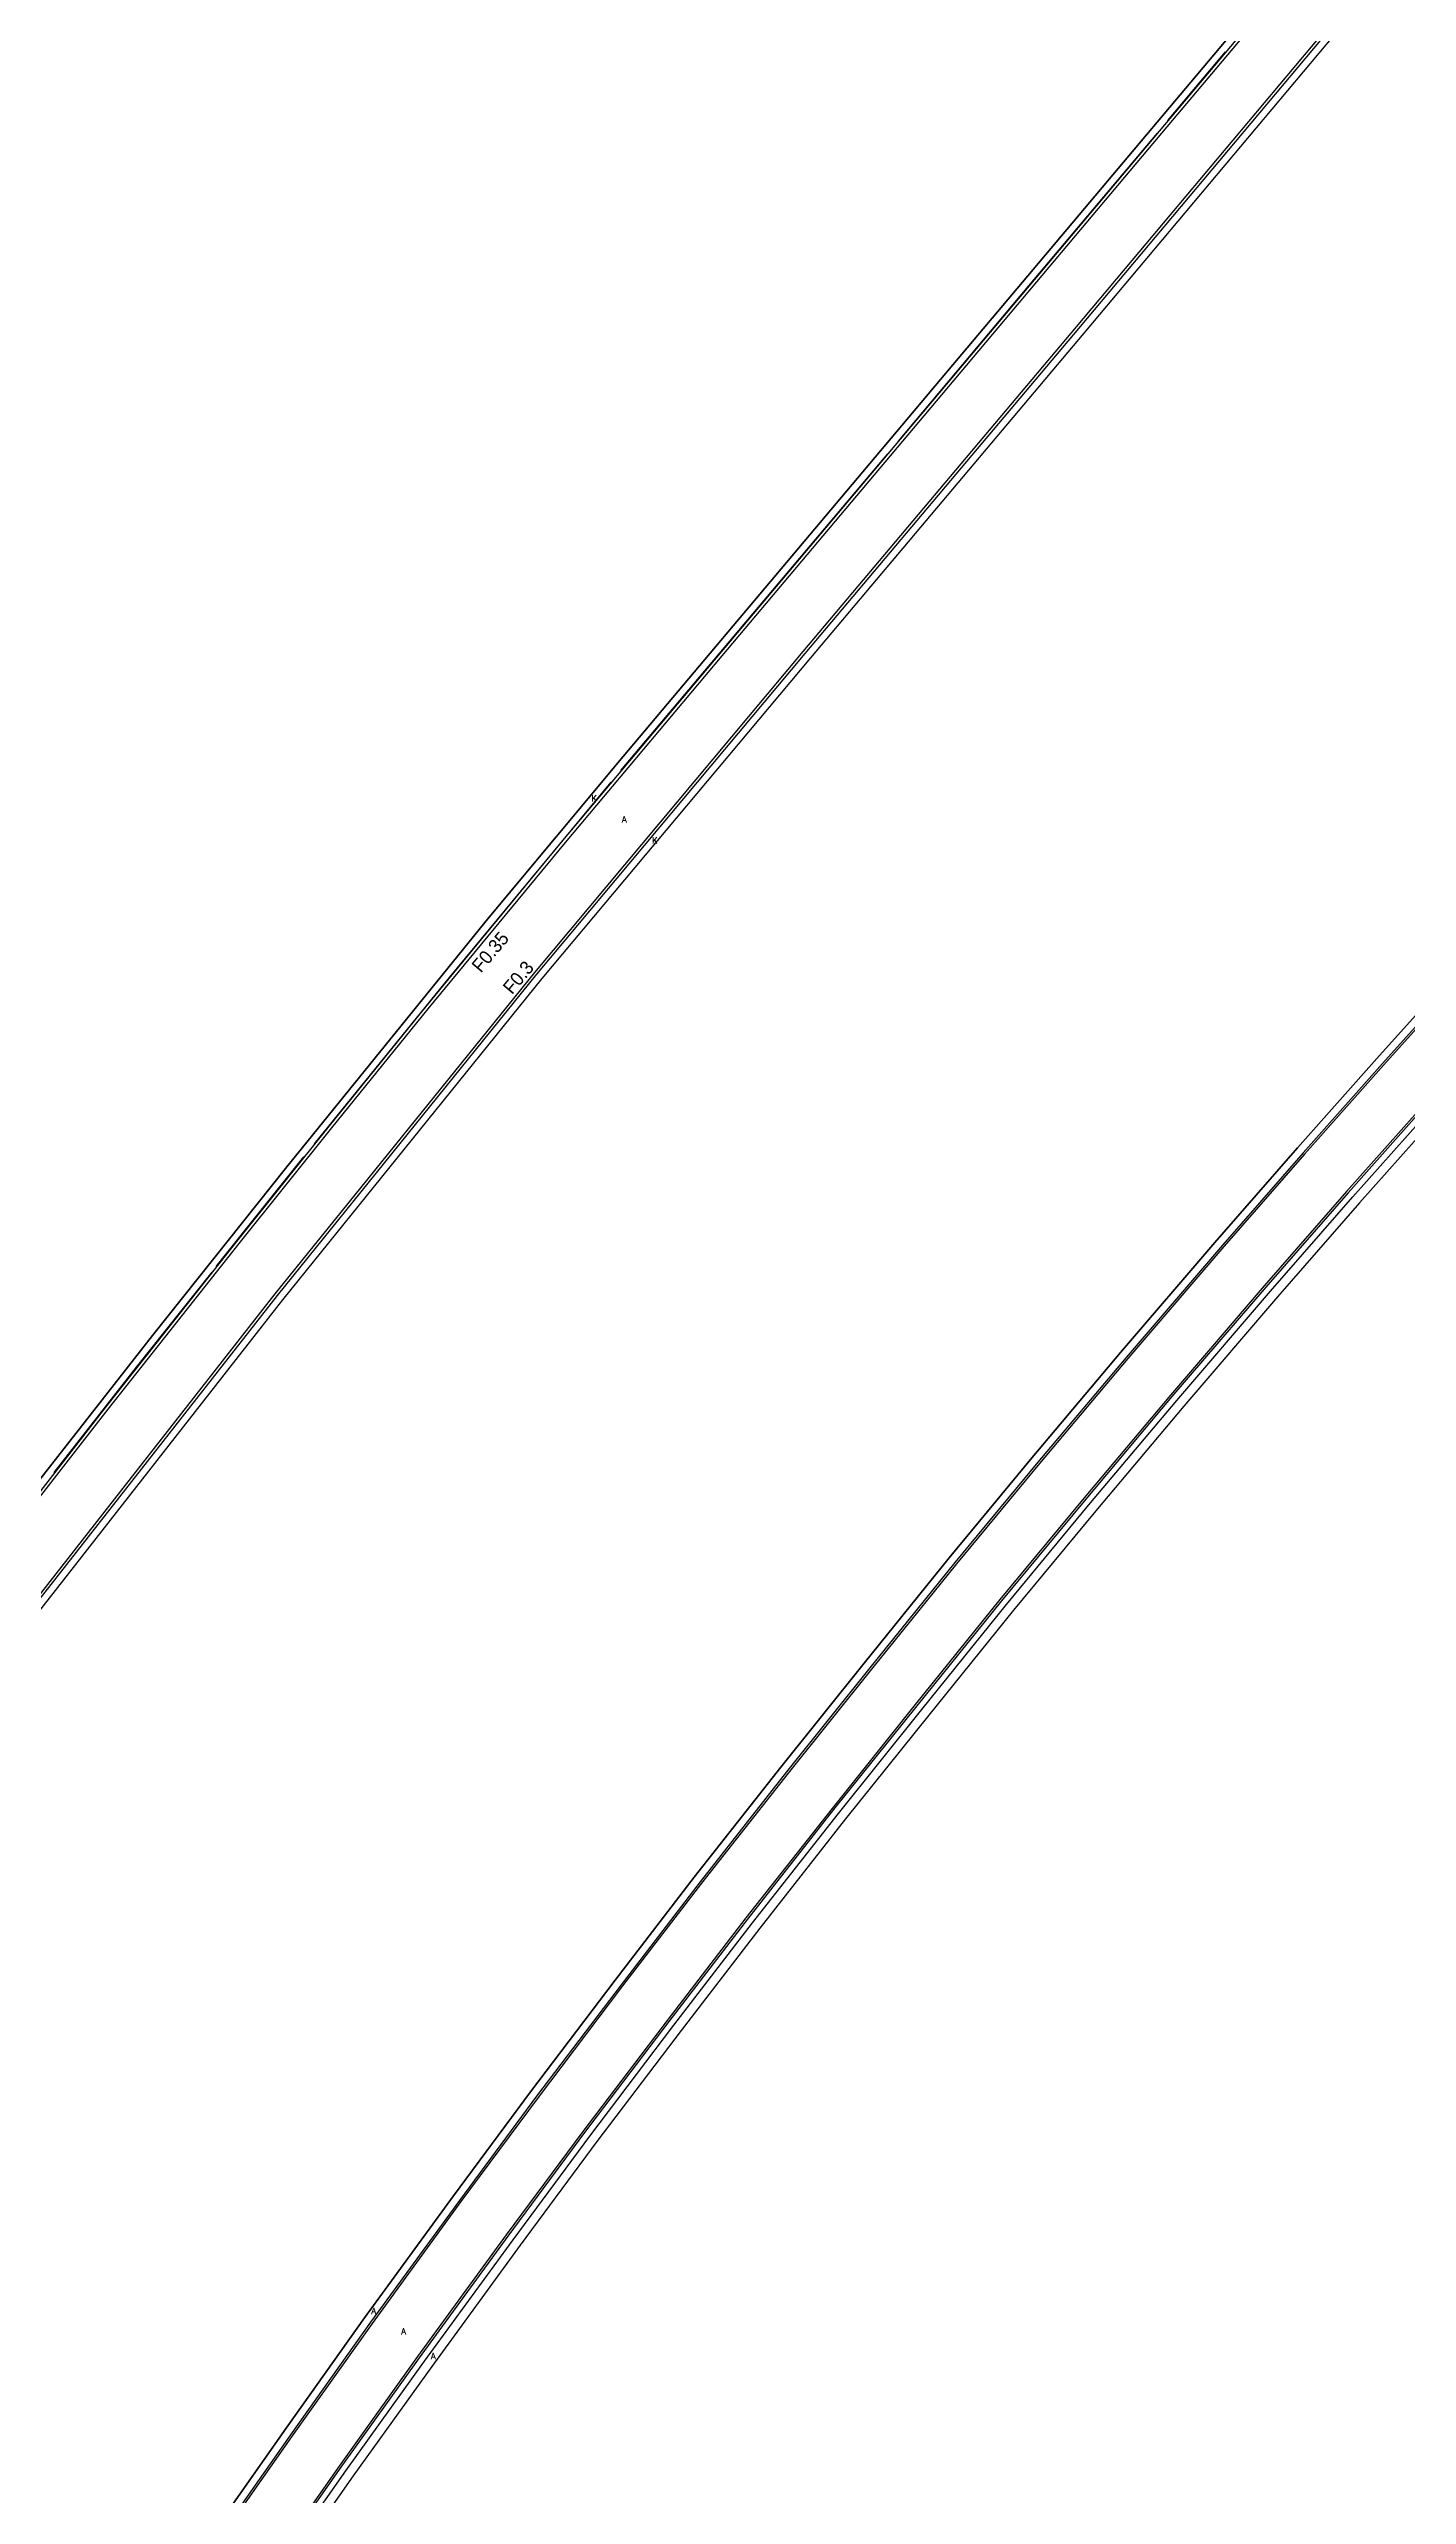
# Model space of a CAD drawing. Header units: metres. Extents: x -29069 to -12000, y -243240 to -120000.
# Drawn here: x -14241.7 to -14080.8, y -121162.1 to -120872.4 of the extents above; entities that cross this region are included whole.
import ezdxf

# ---------------------------------------------------------------- set-up
doc = ezdxf.new("R2010")
doc.units = ezdxf.units.M
doc.header["$LTSCALE"] = 2.5
for name, color, linetype in [('側溝・桝', 7, 'Continuous'), ('歩道・分離帯・安全施設', 7, 'Continuous'), ('舗装', 7, 'Continuous'), ('道路', 7, 'Continuous')]:
    doc.layers.add(name, color=color, linetype=linetype)
doc.styles.get("Standard").update_dxf_attribs({"font": ''})
doc.styles.add('YOKO_DECO', font='txt.shx', dxfattribs={"bigfont": 'extfont.shx'})
doc.styles.get('Standard').set_extended_font_data('@MS PGothic')

msp = doc.modelspace()

# ---------------------------------------------------------------- linework, layer by layer
at = {"layer": '側溝・桝'}
for points in [[(-14347.77, -121200), (-14333.4, -121178.95), (-14304.74, -121138.46), (-14275.83, -121098.99), (-14245.68, -121059.17), (-14214.9, -121019.83), (-14184.15, -120981.76), (-14152.33, -120943.75), (-14119.94, -120905.28), (-14088.38, -120867.69), (-14043.61, -120814.55), (-14005.09, -120768.91), (-13972.75, -120730.47), (-13953.37, -120707.52), (-13948.33, -120705.35), (-13935.45, -120690.05), (-13934.13, -120684.69), (-13908.32, -120654.11), (-13875.54, -120615.13), (-13862.81, -120600)], [(-14356.44, -121200), (-14349.82, -121190.32), (-14340.11, -121176.25), (-14330.79, -121162.88), (-14321.75, -121150.08), (-14306.8, -121129.22), (-14296.85, -121115.54), (-14289.83, -121106.02), (-14277.23, -121089.06), (-14265.44, -121073.4), (-14256.32, -121061.42), (-14248.11, -121050.72), (-14234.7, -121033.48), (-14219.17, -121013.86), (-14208.19, -121000.17), (-14196.77, -120986.07), (-14180.52, -120966.36), (-14161.94, -120944.24), (-14135.91, -120913.34), (-14109.83, -120882.32), (-14084.06, -120851.69)], [(-14071.77, -120979.64), (-14083.21, -120992.36), (-14092.94, -121003.3), (-14102.74, -121014.5), (-14113.88, -121027.51), (-14124.35, -121039.94), (-14134.18, -121051.8), (-14144.25, -121064.3), (-14154.13, -121076.62), (-14164.37, -121089.65), (-14173.74, -121101.83), (-14183.75, -121115.03), (-14192.89, -121127.36), (-14203.4, -121141.81), (-14212.69, -121154.86), (-14222.08, -121168.25)], [(-14078.25, -120996.82), (-14087.95, -121007.72), (-14097.71, -121018.88), (-14108.81, -121031.85), (-14119.24, -121044.24), (-14129.03, -121056.04), (-14139.06, -121068.5), (-14148.92, -121080.79), (-14159.12, -121093.76), (-14168.45, -121105.9), (-14178.43, -121119.05), (-14187.53, -121131.33), (-14198.02, -121145.74), (-14207.32, -121158.71), (-14216.69, -121172.07)], [(-14215.87, -121172.6), (-14206.51, -121159.25), (-14197.21, -121146.29), (-14186.72, -121131.89), (-14177.63, -121119.61), (-14167.66, -121106.47), (-14158.33, -121094.34), (-14148.14, -121081.38), (-14138.28, -121069.09), (-14128.26, -121056.64), (-14118.48, -121044.84), (-14108.05, -121032.46), (-14096.95, -121019.51), (-14087.21, -121008.35), (-14077.51, -120997.46)]]:
    msp.add_lwpolyline(points, dxfattribs=at)
at = {"layer": '歩道・分離帯・安全施設'}
for points in [[(-14347.39, -121200), (-14333.13, -121179.14), (-14304.48, -121138.65), (-14275.57, -121099.18), (-14245.43, -121059.37), (-14214.64, -121020.03), (-14183.91, -120981.96), (-14152.09, -120943.96), (-14119.69, -120905.49), (-14088.13, -120867.9), (-14043.36, -120814.76), (-14004.85, -120769.12), (-13972.5, -120730.68), (-13953.17, -120707.79), (-13948.13, -120705.62), (-13935.16, -120690.2), (-13933.83, -120684.84), (-13908.07, -120654.31), (-13875.3, -120615.34), (-13862.39, -120600)], [(-14347.39, -121200), (-14333.13, -121179.14), (-14304.48, -121138.65), (-14275.57, -121099.18), (-14245.43, -121059.37), (-14214.64, -121020.03), (-14183.91, -120981.96), (-14152.09, -120943.96), (-14119.69, -120905.49), (-14088.13, -120867.9), (-14043.36, -120814.76), (-14004.85, -120769.12), (-13972.5, -120730.68), (-13953.17, -120707.79), (-13948.13, -120705.62), (-13935.16, -120690.2), (-13933.83, -120684.84), (-13908.07, -120654.31), (-13875.3, -120615.34), (-13862.39, -120600)], [(-14356.87, -121200), (-14350.12, -121190.12), (-14340.41, -121176.04), (-14331.08, -121162.68), (-14322.04, -121149.87), (-14307.09, -121129.01), (-14297.14, -121115.33), (-14290.11, -121105.81), (-14277.51, -121088.85), (-14265.73, -121073.18), (-14256.61, -121061.2), (-14248.39, -121050.5), (-14234.98, -121033.26), (-14219.45, -121013.64), (-14208.47, -120999.94), (-14197.04, -120985.85), (-14180.8, -120966.14), (-14162.22, -120944.01), (-14136.18, -120913.11), (-14110.11, -120882.09), (-14084.33, -120851.46)], [(-14356.87, -121200), (-14350.12, -121190.12), (-14340.41, -121176.04), (-14331.08, -121162.68), (-14322.04, -121149.87), (-14307.09, -121129.01), (-14297.14, -121115.33), (-14290.11, -121105.81), (-14277.51, -121088.85), (-14265.73, -121073.18), (-14256.61, -121061.2), (-14248.39, -121050.5), (-14234.98, -121033.26), (-14219.45, -121013.64), (-14208.47, -120999.94), (-14197.04, -120985.85), (-14180.8, -120966.14), (-14162.22, -120944.01), (-14136.18, -120913.11), (-14110.11, -120882.09), (-14084.33, -120851.46)], [(-14109.14, -120880.84), (-14102.31, -120872.68)], [(-14141.05, -120918.81), (-14125.61, -120900.42), (-14110.37, -120882.32)], [(-14173.93, -120957.83), (-14153.62, -120933.72), (-14142.32, -120920.34)], [(-14210.26, -121002.07), (-14194.26, -120982.37), (-14175.08, -120959.22)], [(-14071.94, -120979.49), (-14083.38, -120992.21), (-14093.11, -121003.14), (-14102.91, -121014.35), (-14114.06, -121027.36), (-14124.52, -121039.79), (-14134.36, -121051.65), (-14144.43, -121064.15), (-14154.31, -121076.48), (-14164.55, -121089.51), (-14173.92, -121101.69), (-14183.94, -121114.89), (-14193.07, -121127.23), (-14203.59, -121141.67), (-14212.88, -121154.73), (-14222.27, -121168.11)], [(-14071.94, -120979.49), (-14083.38, -120992.21), (-14093.11, -121003.14), (-14102.91, -121014.35), (-14114.06, -121027.36), (-14124.52, -121039.79), (-14134.36, -121051.65), (-14144.43, -121064.15), (-14154.31, -121076.48), (-14164.55, -121089.51), (-14173.92, -121101.69), (-14183.94, -121114.89), (-14193.07, -121127.23), (-14203.59, -121141.67), (-14212.88, -121154.73), (-14222.27, -121168.11)], [(-14078.08, -120996.98), (-14087.78, -121007.88), (-14097.53, -121019.04), (-14108.64, -121032), (-14119.06, -121044.38), (-14128.85, -121056.19), (-14138.88, -121068.64), (-14148.74, -121080.93), (-14158.94, -121093.9), (-14168.27, -121106.04), (-14178.25, -121119.19), (-14187.34, -121131.47), (-14197.83, -121145.88), (-14207.13, -121158.84), (-14216.5, -121172.2)], [(-14078.08, -120996.98), (-14087.78, -121007.88), (-14097.53, -121019.04), (-14108.64, -121032), (-14119.06, -121044.38), (-14128.85, -121056.19), (-14138.88, -121068.64), (-14148.74, -121080.93), (-14158.94, -121093.9), (-14168.27, -121106.04), (-14178.25, -121119.19), (-14187.34, -121131.47), (-14197.83, -121145.88), (-14207.13, -121158.84), (-14216.5, -121172.2)], [(-14221.88, -121016.6), (-14216.71, -121010.12), (-14211.5, -121003.62)], [(-14241.1, -121041.01), (-14231.32, -121028.52), (-14222.38, -121017.26)]]:
    msp.add_lwpolyline(points, dxfattribs=at)
at = {"layer": '道路'}
for points in [[(-14346.38, -121200), (-14332.45, -121179.61), (-14303.81, -121139.14), (-14274.9, -121099.68), (-14244.77, -121059.88), (-14213.99, -121020.55), (-14183.26, -120982.49), (-14151.45, -120944.5), (-14119.05, -120906.03), (-14087.5, -120868.43), (-14042.73, -120815.29), (-14004.21, -120769.65), (-13971.86, -120731.21), (-13952.77, -120708.72), (-13950.87, -120710.27), (-13931.01, -120686.61), (-13932.81, -120685.02), (-13907.44, -120654.85), (-13874.66, -120615.88), (-13861.3, -120600)], [(-14346.38, -121200), (-14332.45, -121179.61), (-14303.81, -121139.14), (-14274.9, -121099.68), (-14244.77, -121059.88), (-14213.99, -121020.55), (-14183.26, -120982.49), (-14151.45, -120944.5), (-14119.05, -120906.03), (-14087.5, -120868.43), (-14042.73, -120815.29), (-14004.21, -120769.65), (-13971.86, -120731.21), (-13952.77, -120708.72), (-13950.87, -120710.27), (-13931.01, -120686.61), (-13932.81, -120685.02), (-13907.44, -120654.85), (-13874.66, -120615.88), (-13861.3, -120600)], [(-14357.94, -121200), (-14338.44, -121171.61), (-14317.92, -121142.49), (-14303.53, -121122.57), (-14289.28, -121103.12), (-14273.81, -121082.34), (-14257.28, -121060.54), (-14245.91, -121045.8), (-14229.44, -121024.76), (-14213.53, -121004.77), (-14189.53, -120975.2), (-14173.66, -120956.19), (-14140.66, -120916.95), (-14135.24, -120910.51), (-14125.73, -120899.24), (-14096.34, -120864.29)], [(-14096.34, -120864.29), (-14125.73, -120899.24), (-14135.24, -120910.51), (-14140.66, -120916.95), (-14173.66, -120956.19), (-14189.53, -120975.2), (-14213.53, -121004.77), (-14229.44, -121024.76), (-14245.91, -121045.8), (-14257.28, -121060.54), (-14273.81, -121082.34), (-14289.28, -121103.12), (-14303.53, -121122.57), (-14317.92, -121142.49), (-14338.44, -121171.61), (-14357.94, -121200)], [(-14222.98, -121167.59), (-14213.59, -121154.2), (-14204.3, -121141.14), (-14193.78, -121126.69), (-14184.64, -121114.35), (-14174.61, -121101.14), (-14165.24, -121088.95), (-14154.99, -121075.92), (-14145.11, -121063.59), (-14135.03, -121051.09), (-14125.2, -121039.22), (-14114.73, -121026.78), (-14103.58, -121013.77), (-14093.77, -121002.55), (-14084.04, -120991.61), (-14072.59, -120978.89)], [(-14072.59, -120978.89), (-14084.04, -120991.61), (-14093.77, -121002.55), (-14103.58, -121013.77), (-14114.73, -121026.78), (-14125.2, -121039.22), (-14135.03, -121051.09), (-14145.11, -121063.59), (-14154.99, -121075.92), (-14165.24, -121088.95), (-14174.61, -121101.14), (-14184.64, -121114.35), (-14193.78, -121126.69), (-14204.3, -121141.14), (-14213.59, -121154.2), (-14222.98, -121167.59)], [(-14076.72, -120998.17), (-14086.41, -121009.06), (-14096.15, -121020.2), (-14107.24, -121033.15), (-14117.66, -121045.53), (-14127.43, -121057.31), (-14137.46, -121069.76), (-14147.31, -121082.04), (-14157.49, -121094.99), (-14166.81, -121107.12), (-14176.78, -121120.25), (-14185.87, -121132.52), (-14196.34, -121146.91), (-14205.64, -121159.86), (-14215, -121173.21)], [(-14076.72, -120998.17), (-14086.41, -121009.06), (-14096.15, -121020.2), (-14107.24, -121033.15), (-14117.66, -121045.53), (-14127.43, -121057.31), (-14137.46, -121069.76), (-14147.31, -121082.04), (-14157.49, -121094.99), (-14166.81, -121107.12), (-14176.78, -121120.25), (-14185.87, -121132.52), (-14196.34, -121146.91), (-14205.64, -121159.86), (-14215, -121173.21)]]:
    msp.add_lwpolyline(points, dxfattribs=at)

# ---------------------------------------------------------------- texts
at = {"layer": '側溝・桝'}
for s, p in [('F0.35', (-14190.53, -120981.89)), ('F0.3', (-14186.83, -120984.46))]:
    msp.add_text(s, height=1.6, rotation=50, dxfattribs=at).set_placement(p)
at = {"layer": '舗装', "style": 'YOKO_DECO'}
for s, p in [('K', (-14177.44, -120961.5, 24.78)), ('A', (-14173.83, -120964.01, 24.38)), ('K', (-14170.26, -120966.49, 24.38)), ('A', (-14203.51, -121140.69, 22.58)), ('A', (-14199.97, -121143.1, 22.58)), ('A', (-14196.46, -121146.04, 22.95))]:
    msp.add_text(s, height=0.75, dxfattribs=at).set_placement(p)

doc.saveas('drawing.dxf')
